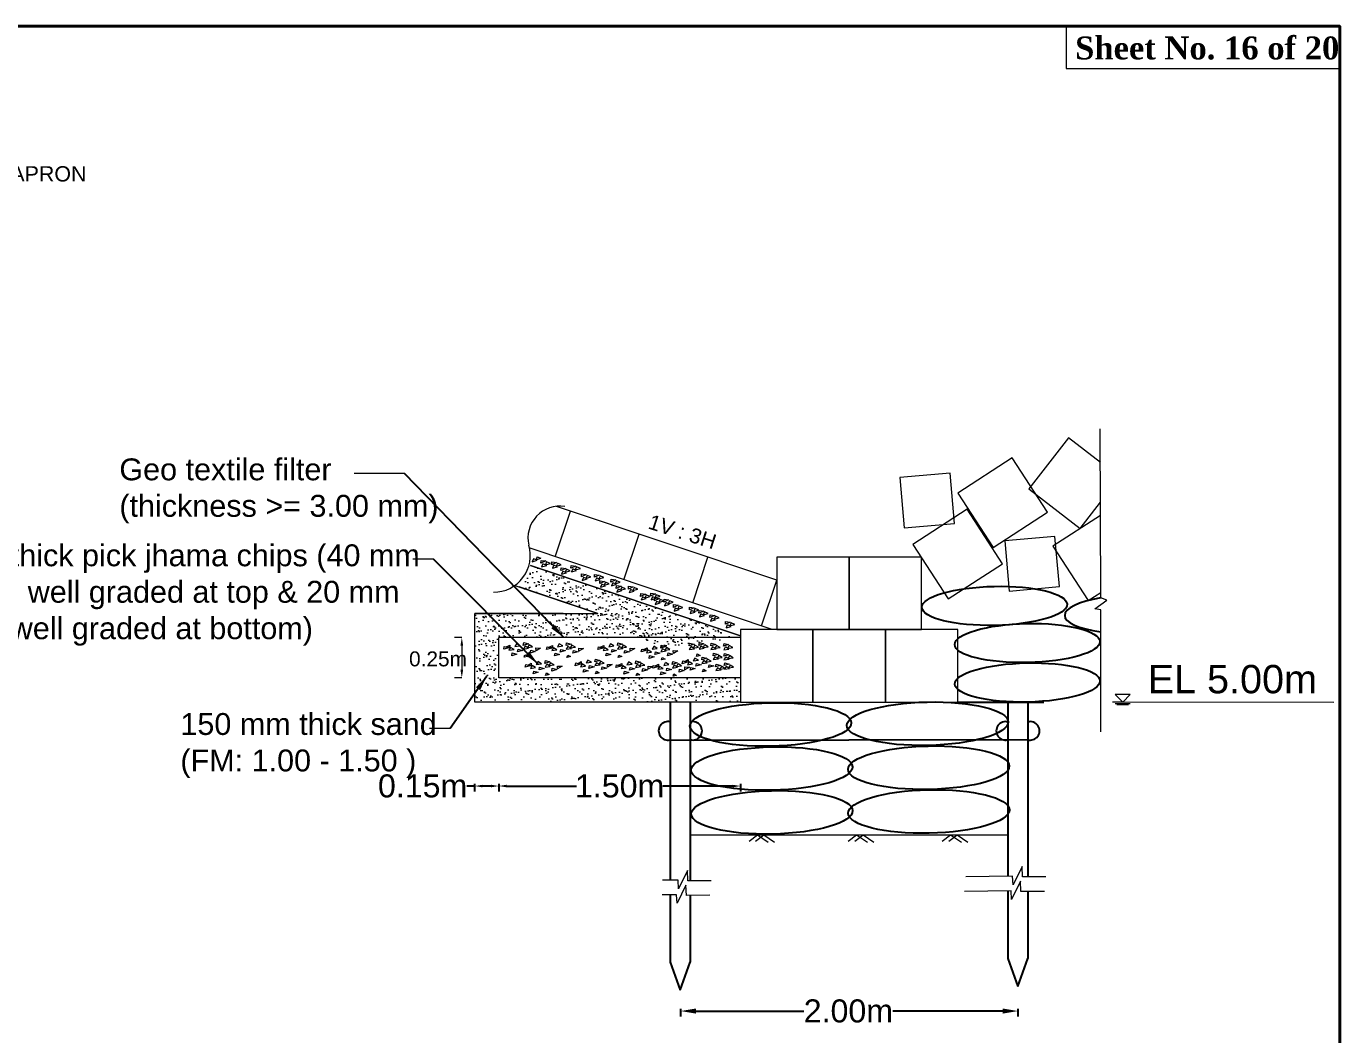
# Model space of a CAD drawing. Header units: inches. Extents: x -8940 to 26362, y -28010 to 990.
# Drawn here: x 4304.3 to 4389.9, y -20270.2 to -20204.5 of the extents above; entities that cross this region are included whole.
import ezdxf

# ---------------------------------------------------------------- set-up
doc = ezdxf.new("R2010")
doc.units = ezdxf.units.IN
doc.header["$MEASUREMENT"] = 0
doc.header["$PDMODE"] = 3
doc.layers.add('LINE', color=7, linetype='Continuous')
doc.styles.add('dim', font='isocp.shx')
doc.styles.get("Standard").update_dxf_attribs({"font": 'arial.ttf'})
doc.dimstyles.get("Standard").update_dxf_attribs({"dimtxt": 0.18, "dimasz": 0.18, "dimexe": 0.18, "dimexo": 0.0625, "dimgap": 0.09, "dimtad": 0, "dimtih": 1, "dimtoh": 1, "dimdec": 4, "dimzin": 0, "dimdsep": 46, "dimtxsty": 'Standard', "dimcen": 0.09, "dimadec": 0, "dimazin": 0, "dimtfac": 1, "dimtdec": 4, "dimtofl": 0, "dimtmove": 0, "dimatfit": 3, "dimfxl": 1, "dimtolj": 1, "dimtzin": 0, "dimarcsym": 0})
doc.dimstyles.new('STANDARD$0', dxfattribs={"dimscale": 0, "dimtxt": 8, "dimasz": 8, "dimexe": 4, "dimexo": 0, "dimgap": 2, "dimtad": 1, "dimdec": 0, "dimzin": 0, "dimdsep": 46, "dimtxsty": 'dim', "dimblk": 'DOTSMALL', "dimcen": 1, "dimclrd": 6, "dimclre": 6, "dimclrt": 256, "dimadec": 0, "dimazin": 0, "dimtfac": 1, "dimtdec": 0, "dimtix": 1, "dimtofl": 0, "dimtmove": 1, "dimatfit": 3, "dimldrblk": 'DOTSMALL', "dimfxl": 6, "dimtolj": 1, "dimtzin": 0, "dimarcsym": 0})

# ---------------------------------------------------------------- blocks, each defined once
blk = doc.blocks.new('*D39')
at = {"layer": 'Defpoints', "color": 0, "linetype": 'ByBlock', "ltscale": 0.5, "transparency": 16777216}
for p in [(4335.144, -20246.939), (4350.891, -20246.939), (4335.144, -20253.989)]:
    blk.add_point(p, dxfattribs=at)
at = {"layer": 'LINE', "color": 0, "lineweight": -2, "ltscale": 0.5, "transparency": 16777216}
for p, q in [((4335.144, -20253.839), (4335.144, -20254.353)), ((4335.644, -20253.989), (4340.197, -20253.989)), ((4350.391, -20253.989), (4345.838, -20253.989)), ((4350.891, -20253.839), (4350.891, -20254.353))]:
    blk.add_line(p, q, dxfattribs=at)
at = {"layer": 'LINE', "color": 0, "linetype": 'ByBlock', "ltscale": 0.5, "transparency": 16777216}
for points in [[(4335.644, -20253.906), (4335.644, -20254.072), (4335.144, -20253.989)], [(4350.391, -20253.906), (4350.391, -20254.072), (4350.891, -20253.989)]]:
    blk.add_solid(points, dxfattribs=at)
at = {"layer": 'LINE', "color": 0, "linetype": 'ByBlock', "lineweight": 20, "ltscale": 0.5, "transparency": 16777216, "insert": (4343.017, -20253.989), "char_height": 1, "attachment_point": 5}
blk.add_mtext('\\A1;{\\H1.5x;1.50m}', dxfattribs=at)
blk = doc.blocks.new('*D40')
at = {"layer": 'Defpoints', "color": 0, "linetype": 'ByBlock', "ltscale": 0.5, "transparency": 16777216}
for p in [(4333.569, -20246.939), (4335.144, -20246.939), (4333.569, -20253.989)]:
    blk.add_point(p, dxfattribs=at)
at = {"layer": 'LINE', "color": 0, "lineweight": -2, "ltscale": 0.5, "transparency": 16777216}
for p, q in [((4333.569, -20253.989), (4333.069, -20253.989)), ((4333.569, -20253.839), (4333.569, -20254.353)), ((4334.644, -20253.989), (4334.069, -20253.989)), ((4335.144, -20253.839), (4335.144, -20254.353))]:
    blk.add_line(p, q, dxfattribs=at)
at = {"layer": 'LINE', "color": 0, "linetype": 'ByBlock', "ltscale": 0.5, "transparency": 16777216}
for points in [[(4334.069, -20253.906), (4334.069, -20254.072), (4333.569, -20253.989)], [(4334.644, -20253.906), (4334.644, -20254.072), (4335.144, -20253.989)]]:
    blk.add_solid(points, dxfattribs=at)
at = {"layer": 'LINE', "color": 0, "linetype": 'ByBlock', "lineweight": 20, "ltscale": 0.5, "transparency": 16777216, "insert": (4330.178, -20253.989), "char_height": 1, "attachment_point": 5}
blk.add_mtext('\\A1;{\\H1.5x;0.15m}', dxfattribs=at)
blk = doc.blocks.new('*D42')
at = {"layer": 'Defpoints', "color": 0, "linetype": 'ByBlock', "ltscale": 0.5, "transparency": 16777216}
for p in [(4346.995, -20264.143), (4368.977, -20264.331), (4368.977, -20268.651)]:
    blk.add_point(p, dxfattribs=at)
at = {"layer": 'LINE', "color": 0, "lineweight": -2, "ltscale": 0.5, "transparency": 16777216}
for p, q in [((4346.995, -20268.501), (4346.995, -20269.015)), ((4347.995, -20268.651), (4355.023, -20268.651)), ((4367.977, -20268.651), (4360.83, -20268.651)), ((4368.977, -20268.501), (4368.977, -20269.015))]:
    blk.add_line(p, q, dxfattribs=at)
at = {"layer": 'LINE', "color": 0, "linetype": 'ByBlock', "ltscale": 0.5, "transparency": 16777216}
for points in [[(4347.995, -20268.484), (4347.995, -20268.818), (4346.995, -20268.651)], [(4367.977, -20268.484), (4367.977, -20268.818), (4368.977, -20268.651)]]:
    blk.add_solid(points, dxfattribs=at)
at = {"layer": 'LINE', "color": 0, "linetype": 'ByBlock', "lineweight": 20, "ltscale": 0.5, "transparency": 16777216, "insert": (4357.927, -20268.651), "char_height": 1.5, "attachment_point": 5}
blk.add_mtext('\\A1;2.00m', dxfattribs=at)

msp = doc.modelspace()

# ---------------------------------------------------------------- hatches: boundary and pattern name
at = {"linetype": 'Continuous', "lineweight": 20, "ltscale": 0.5}
h = msp.add_hatch(dxfattribs=at)
h.set_pattern_fill('AR-SAND', color=0, scale=0.013122, angle=8, style=0)
h.set_pattern_definition([(45.5, (865.4914, -19247.8261), (-0.11016937, 0.6330361), [0, -0.506614176, 0, -0.56660796, 0, -0.54161055]), (15.5, (865.4914, -19247.8261), (0.45321522, 1.01355713), [0, -0.273305016, 0, -0.456619356, 0, -0.17498187]), (335.5, (865.08546, -19247.8832), (1.02757656, 0.146320875), [0, -0.1666494, 0, -0.59993784, 0, -0.78325218]), (325.5, (865.0855, -19247.8832), (0.95147597, 0.42912392), [0, -0.0833247, 0, -0.393292584, 0, -0.44995338])])
h.paths.add_polyline_path([(4332.836787, -20242.77456), (4332.189065, -20238.165777), (4333.868135, -20237.929799), (4334.515857, -20242.538582)], flags=25)
edge = h.paths.add_edge_path()
edge.add_arc((4334.860641, -20239.258319), 2.38092, 312.3113196, 351.49394428)
edge.add_line((4337.215371, -20239.61049), (4350.890519, -20244.203401))
edge.add_line((4350.890519, -20244.203401), (4350.905935, -20244.313089))
edge.add_line((4350.905935, -20244.313089), (4345.86329, -20245.021786))
edge.add_line((4345.86329, -20245.021786), (4343.439581, -20243.772302))
edge.add_line((4343.439581, -20243.772302), (4344.300795, -20243.651266))
edge.add_line((4344.300795, -20243.651266), (4336.463377, -20241.019004))
h = msp.add_hatch(dxfattribs=at)
h.set_pattern_fill('AR-SAND', color=0, scale=0.013122, style=0)
h.set_pattern_definition([(37.5, (3827.87545, -19482.0673), (-0.0209956, 0.64220805), [0, -0.50661418, 0, -0.56660796, 0, -0.54161055]), (7.5, (3827.87545, -19482.0673), (0.58986445, 0.9406179), [0, -0.27330502, 0, -0.45661936, 0, -0.17498187]), (327.5, (3827.4655, -19482.0673), (1.0379402, 0.00188587), [0, -0.1666494, 0, -0.59993784, 0, -0.78325218]), (317.5, (3827.4655, -19482.0673), (1.0019388, 0.2925279), [0, -0.0833247, 0, -0.39329258, 0, -0.44995338])])
h.paths.add_polyline_path([(4342.864161, -20242.739527), (4333.569479, -20242.739527), (4333.569479, -20248.513207), (4350.890519, -20248.513207), (4350.890519, -20246.938567), (4335.144119, -20246.938567), (4335.144119, -20244.314167), (4346.013441, -20244.314167)])

# ---------------------------------------------------------------- linework, layer by layer
at = {"color": 0, "linetype": 'Continuous', "lineweight": 20, "ltscale": 0.5}
for p, q in [((4329.002821, -20233.626476), (4325.708058, -20233.626476)), ((4338.824756, -20239.04363), (4339.822785, -20236.072051)), ((4353.252479, -20240.582525), (4338.909396, -20235.765282)), ((4343.301321, -20240.547121), (4344.29935, -20237.575542)), ((4352.954695, -20243.789287), (4337.120741, -20238.471322)), ((4330.888338, -20239.199274), (4329.535474, -20239.199274)), ((4337.397661, -20239.18063), (4337.317399, -20239.371028)), ((4337.317399, -20239.371028), (4337.64452, -20239.276227)), ((4337.64452, -20239.276227), (4337.40069, -20239.173443)), ((4337.638229, -20239.051619), (4337.557968, -20239.242017)), ((4337.557968, -20239.242017), (4337.885089, -20239.147216)), ((4337.638229, -20239.051619), (4337.885089, -20239.147216)), ((4337.890718, -20239.467418), (4337.901759, -20239.282796)), ((4338.203079, -20239.325074), (4337.890718, -20239.467418)), ((4337.901759, -20239.282796), (4338.203079, -20239.325074)), ((4338.015884, -20239.512742), (4337.935623, -20239.70314)), ((4338.262743, -20239.608339), (4338.018914, -20239.505555)), ((4338.256453, -20239.38373), (4338.176192, -20239.574129)), ((4338.176192, -20239.574129), (4338.503312, -20239.479328)), ((4338.503312, -20239.479328), (4338.259482, -20239.376543)), ((4338.59257, -20239.565894), (4338.60361, -20239.381272)), ((4338.90493, -20239.42355), (4338.59257, -20239.565894)), ((4338.60361, -20239.381272), (4338.90493, -20239.42355)), ((4338.958304, -20239.482206), (4338.878043, -20239.672605)), ((4338.878043, -20239.672605), (4339.205163, -20239.577804)), ((4339.205163, -20239.577804), (4338.961334, -20239.475019)), ((4347.777885, -20242.050612), (4348.775915, -20239.079033)), ((4350.890519, -20244.203401), (4337.215371, -20239.61049)), ((4337.215371, -20239.61049), (4350.890519, -20244.203401)), ((4337.935623, -20239.70314), (4338.262743, -20239.608339)), ((4338.717735, -20239.611217), (4338.637474, -20239.801616)), ((4338.637474, -20239.801616), (4338.964595, -20239.706815)), ((4338.964595, -20239.706815), (4338.720765, -20239.60403)), ((4339.18956, -20239.94573), (4339.2006, -20239.761108)), ((4339.501921, -20239.803386), (4339.18956, -20239.94573)), ((4339.2006, -20239.761108), (4339.501921, -20239.803386)), ((4339.314726, -20239.991053), (4339.234465, -20240.181452)), ((4339.234465, -20240.181452), (4339.561585, -20240.086651)), ((4339.561585, -20240.086651), (4339.317755, -20239.983866)), ((4339.555294, -20239.862042), (4339.475033, -20240.052441)), ((4339.475033, -20240.052441), (4339.802154, -20239.95764)), ((4339.802154, -20239.95764), (4339.558324, -20239.854855)), ((4339.844427, -20239.794075), (4339.855467, -20239.609452)), ((4340.156788, -20239.65173), (4339.844427, -20239.794075)), ((4339.855467, -20239.609452), (4340.156788, -20239.65173)), ((4339.969593, -20239.839398), (4339.889332, -20240.029796)), ((4339.889332, -20240.029796), (4340.216452, -20239.934996)), ((4340.216452, -20239.934996), (4339.972622, -20239.832211)), ((4340.210161, -20239.710387), (4340.1299, -20239.900785)), ((4340.1299, -20239.900785), (4340.457021, -20239.805984)), ((4340.457021, -20239.805984), (4340.213191, -20239.703199)), ((4340.526407, -20240.354089), (4340.537448, -20240.169467)), ((4340.838768, -20240.211744), (4340.526407, -20240.354089)), ((4340.537448, -20240.169467), (4340.838768, -20240.211744)), ((4340.651573, -20240.399412), (4340.571312, -20240.589811)), ((4340.898432, -20240.49501), (4340.654603, -20240.392225)), ((4340.892142, -20240.270401), (4340.81188, -20240.460799)), ((4340.81188, -20240.460799), (4341.139001, -20240.365999)), ((4341.139001, -20240.365999), (4340.895171, -20240.263214)), ((4341.375622, -20240.389124), (4341.386663, -20240.204502)), ((4341.687983, -20240.246779), (4341.375622, -20240.389124)), ((4341.386663, -20240.204502), (4341.687983, -20240.246779)), ((4341.500788, -20240.434447), (4341.420527, -20240.624846)), ((4341.747647, -20240.530045), (4341.503818, -20240.42726)), ((4341.741357, -20240.305436), (4341.661095, -20240.495834)), ((4341.661095, -20240.495834), (4341.988216, -20240.401034)), ((4341.988216, -20240.401034), (4341.744386, -20240.298249)), ((4336.184358, -20240.921876), (4341.596317, -20242.739527)), ((4341.58614, -20242.739527), (4336.463377, -20241.019004)), ((4340.571312, -20240.589811), (4340.898432, -20240.49501)), ((4341.420527, -20240.624846), (4341.747647, -20240.530045)), ((4341.724661, -20240.797183), (4341.735701, -20240.612561)), ((4342.037021, -20240.654839), (4341.724661, -20240.797183)), ((4341.735701, -20240.612561), (4342.037021, -20240.654839)), ((4341.849826, -20240.842507), (4341.769565, -20241.032905)), ((4341.769565, -20241.032905), (4342.096686, -20240.938104)), ((4342.096686, -20240.938104), (4341.852856, -20240.83532)), ((4342.090395, -20240.713495), (4342.010134, -20240.903894)), ((4342.010134, -20240.903894), (4342.337254, -20240.809093)), ((4342.337254, -20240.809093), (4342.093425, -20240.706308)), ((4342.447169, -20240.702265), (4342.458209, -20240.517643)), ((4342.75953, -20240.559921), (4342.447169, -20240.702265)), ((4342.458209, -20240.517643), (4342.75953, -20240.559921)), ((4342.572335, -20240.747589), (4342.492073, -20240.937987)), ((4342.492073, -20240.937987), (4342.819194, -20240.843186)), ((4342.819194, -20240.843186), (4342.575364, -20240.740402)), ((4342.812903, -20240.618577), (4342.732642, -20240.808976)), ((4342.732642, -20240.808976), (4343.059763, -20240.714175)), ((4342.797121, -20241.116825), (4342.808161, -20240.932203)), ((4343.109482, -20240.974481), (4342.797121, -20241.116825)), ((4342.808161, -20240.932203), (4343.109482, -20240.974481)), ((4343.059763, -20240.714175), (4342.815933, -20240.61139)), ((4342.922287, -20241.162149), (4342.842025, -20241.352547)), ((4342.842025, -20241.352547), (4343.169146, -20241.257746)), ((4343.169146, -20241.257746), (4342.925316, -20241.154962)), ((4343.162855, -20241.033137), (4343.082594, -20241.223536)), ((4343.082594, -20241.223536), (4343.409715, -20241.128735)), ((4343.409715, -20241.128735), (4343.165885, -20241.02595)), ((4343.590818, -20241.151024), (4343.601858, -20240.966402)), ((4343.903179, -20241.00868), (4343.590818, -20241.151024)), ((4343.601858, -20240.966402), (4343.903179, -20241.00868)), ((4343.715984, -20241.196347), (4343.635722, -20241.386746)), ((4343.635722, -20241.386746), (4343.962843, -20241.291945)), ((4343.962843, -20241.291945), (4343.719013, -20241.18916)), ((4343.956552, -20241.067336), (4343.876291, -20241.257735)), ((4343.876291, -20241.257735), (4344.203412, -20241.162934)), ((4344.203412, -20241.162934), (4343.959582, -20241.060149)), ((4352.25445, -20243.554104), (4353.252479, -20240.582525)), ((4344.380669, -20241.629629), (4344.391709, -20241.445007)), ((4344.69303, -20241.487285), (4344.380669, -20241.629629)), ((4344.391709, -20241.445007), (4344.69303, -20241.487285)), ((4344.505835, -20241.674953), (4344.425573, -20241.865351)), ((4344.425573, -20241.865351), (4344.752694, -20241.77055)), ((4344.752694, -20241.77055), (4344.508864, -20241.667765)), ((4344.746403, -20241.545941), (4344.666142, -20241.73634)), ((4344.666142, -20241.73634), (4344.993263, -20241.641539)), ((4344.993263, -20241.641539), (4344.749433, -20241.538754)), ((4345.036532, -20241.612412), (4345.047572, -20241.42779)), ((4345.348893, -20241.470068), (4345.036532, -20241.612412)), ((4345.047572, -20241.42779), (4345.348893, -20241.470068)), ((4345.161698, -20241.657735), (4345.081436, -20241.848134)), ((4345.081436, -20241.848134), (4345.408557, -20241.753333)), ((4345.408557, -20241.753333), (4345.164727, -20241.650548)), ((4345.292706, -20241.915984), (4345.303746, -20241.731361)), ((4345.605066, -20241.773639), (4345.292706, -20241.915984)), ((4345.303746, -20241.731361), (4345.605066, -20241.773639)), ((4345.402266, -20241.528724), (4345.322005, -20241.719122)), ((4345.322005, -20241.719122), (4345.649126, -20241.624322)), ((4345.417871, -20241.961307), (4345.33761, -20242.151706)), ((4345.33761, -20242.151706), (4345.664731, -20242.056905)), ((4345.649126, -20241.624322), (4345.405296, -20241.521537)), ((4345.664731, -20242.056905), (4345.420901, -20241.95412)), ((4345.65844, -20241.832296), (4345.578179, -20242.022694)), ((4345.578179, -20242.022694), (4345.905299, -20241.927893)), ((4345.905299, -20241.927893), (4345.66147, -20241.825109)), ((4345.899935, -20242.001183), (4345.910975, -20241.816561)), ((4346.212296, -20241.858839), (4345.899935, -20242.001183)), ((4345.910975, -20241.816561), (4346.212296, -20241.858839)), ((4346.025101, -20242.046507), (4345.94484, -20242.236905)), ((4345.94484, -20242.236905), (4346.27196, -20242.142104)), ((4346.27196, -20242.142104), (4346.02813, -20242.039319)), ((4346.265669, -20241.917495), (4346.185408, -20242.107894)), ((4346.185408, -20242.107894), (4346.512529, -20242.013093)), ((4346.512529, -20242.013093), (4346.268699, -20241.910308)), ((4339.343159, -20242.739527), (4333.569479, -20242.739527)), ((4333.569479, -20248.513207), (4333.569479, -20242.739527)), ((4333.569479, -20248.513207), (4333.569479, -20242.739527)), ((4333.569479, -20242.739527), (4341.596317, -20242.739527)), ((4346.519271, -20242.351383), (4346.530311, -20242.166761)), ((4346.831631, -20242.209039), (4346.519271, -20242.351383)), ((4346.530311, -20242.166761), (4346.831631, -20242.209039)), ((4346.644436, -20242.396707), (4346.564175, -20242.587105)), ((4346.564175, -20242.587105), (4346.891296, -20242.492304)), ((4346.891296, -20242.492304), (4346.647466, -20242.38952)), ((4346.885005, -20242.267695), (4346.804744, -20242.458094)), ((4346.804744, -20242.458094), (4347.131864, -20242.363293)), ((4347.131864, -20242.363293), (4346.888035, -20242.260508)), ((4347.562409, -20242.509524), (4347.573449, -20242.324902)), ((4347.874769, -20242.36718), (4347.562409, -20242.509524)), ((4347.573449, -20242.324902), (4347.874769, -20242.36718)), ((4347.687574, -20242.554847), (4347.607313, -20242.745246)), ((4347.607313, -20242.745246), (4347.934433, -20242.650445)), ((4347.934433, -20242.650445), (4347.690604, -20242.54766)), ((4347.928143, -20242.425836), (4347.847882, -20242.616234)), ((4347.847882, -20242.616234), (4348.175002, -20242.521434)), ((4348.175002, -20242.521434), (4347.931173, -20242.418649)), ((4348.185296, -20242.727926), (4348.196336, -20242.543303)), ((4348.497657, -20242.585581), (4348.185296, -20242.727926)), ((4348.196336, -20242.543303), (4348.497657, -20242.585581)), ((4348.310461, -20242.773249), (4348.2302, -20242.963647)), ((4348.2302, -20242.963647), (4348.557321, -20242.868847)), ((4348.557321, -20242.868847), (4348.313491, -20242.766062)), ((4348.55103, -20242.644238), (4348.470769, -20242.834636)), ((4348.470769, -20242.834636), (4348.79789, -20242.739835)), ((4348.79789, -20242.739835), (4348.55406, -20242.637051)), ((4348.901347, -20243.011537), (4348.912387, -20242.826915)), ((4349.213708, -20242.869193), (4348.901347, -20243.011537)), ((4348.912387, -20242.826915), (4349.213708, -20242.869193)), ((4349.267081, -20242.927849), (4349.18682, -20243.118248)), ((4349.513941, -20243.023447), (4349.270111, -20242.920662)), ((4349.026512, -20243.05686), (4348.946251, -20243.247259)), ((4348.946251, -20243.247259), (4349.273372, -20243.152458)), ((4349.273372, -20243.152458), (4349.029542, -20243.049673)), ((4349.18682, -20243.118248), (4349.513941, -20243.023447)), ((4349.910404, -20243.446087), (4349.921444, -20243.261465)), ((4350.222764, -20243.303743), (4349.910404, -20243.446087)), ((4349.921444, -20243.261465), (4350.222764, -20243.303743)), ((4350.035569, -20243.49141), (4349.955308, -20243.681809)), ((4349.955308, -20243.681809), (4350.282429, -20243.587008)), ((4350.282429, -20243.587008), (4350.038599, -20243.484223)), ((4350.276138, -20243.362399), (4350.195877, -20243.552798)), ((4350.195877, -20243.552798), (4350.522997, -20243.457997)), ((4350.522997, -20243.457997), (4350.279168, -20243.355212)), ((4332.731184, -20244.314167), (4332.253543, -20244.314167)), ((4350.890519, -20244.314167), (4335.144119, -20244.314167)), ((4335.144119, -20246.938567), (4335.144119, -20244.314167)), ((4336.287595, -20244.714551), (4336.181617, -20244.891926)), ((4336.518748, -20244.843575), (4336.291596, -20244.707856)), ((4336.7393, -20244.822528), (4336.775927, -20244.641239)), ((4336.775927, -20244.641239), (4337.068431, -20244.725041)), ((4339.527468, -20244.839832), (4339.564095, -20244.658543)), ((4339.564095, -20244.658543), (4339.856599, -20244.742345)), ((4342.869798, -20244.839832), (4342.906426, -20244.658543)), ((4342.906426, -20244.658543), (4343.19893, -20244.742345)), ((4347.542882, -20244.851415), (4347.579509, -20244.670126)), ((4347.579509, -20244.670126), (4347.872013, -20244.753928)), ((4348.184049, -20244.821381), (4348.220676, -20244.640092)), ((4348.220676, -20244.640092), (4348.51318, -20244.723894)), ((4348.955416, -20244.861432), (4348.992043, -20244.680142)), ((4348.992043, -20244.680142), (4349.284547, -20244.763945)), ((4349.78695, -20244.871448), (4349.823578, -20244.690159)), ((4349.823578, -20244.690159), (4350.116082, -20244.773961)), ((4332.731184, -20244.848888), (4332.731184, -20246.403845)), ((4335.465412, -20245.075532), (4335.502039, -20244.894243)), ((4335.794543, -20244.978045), (4335.465412, -20245.075532)), ((4335.502039, -20244.894243), (4335.794543, -20244.978045)), ((4335.64568, -20244.925289), (4335.854074, -20244.803179)), ((4335.84908, -20244.971574), (4335.64568, -20244.925289)), ((4335.910696, -20244.965892), (4335.804717, -20245.143267)), ((4335.804717, -20245.143267), (4336.141848, -20245.094915)), ((4335.854074, -20244.803179), (4335.84908, -20244.971574)), ((4336.141848, -20245.094915), (4335.914696, -20244.959196)), ((4335.984498, -20245.497621), (4336.021125, -20245.316332)), ((4336.313629, -20245.400134), (4335.984498, -20245.497621)), ((4336.021125, -20245.316332), (4336.313629, -20245.400134)), ((4336.181617, -20244.891926), (4336.518748, -20244.843575)), ((4336.361397, -20245.24628), (4336.398024, -20245.064991)), ((4336.690528, -20245.148793), (4336.361397, -20245.24628)), ((4336.398024, -20245.064991), (4336.690528, -20245.148793)), ((4337.068431, -20244.725041), (4336.7393, -20244.822528)), ((4336.856939, -20244.88483), (4336.750961, -20245.062205)), ((4336.750961, -20245.062205), (4337.088092, -20245.013854)), ((4336.79246, -20245.600737), (4336.842535, -20245.439883)), ((4337.026008, -20245.539139), (4336.79246, -20245.600737)), ((4336.842535, -20245.439883), (4337.026008, -20245.539139)), ((4337.088092, -20245.013854), (4336.86094, -20244.878135)), ((4337.113122, -20244.790555), (4337.007143, -20244.96793)), ((4337.007143, -20244.96793), (4337.344274, -20244.919579)), ((4337.344274, -20244.919579), (4337.117122, -20244.78386)), ((4337.186924, -20245.322284), (4337.223551, -20245.140995)), ((4337.516055, -20245.224797), (4337.186924, -20245.322284)), ((4337.223551, -20245.140995), (4337.516055, -20245.224797)), ((4337.563794, -20244.992196), (4337.867855, -20245.003536)), ((4337.571632, -20245.176982), (4337.563794, -20244.992196)), ((4337.867855, -20245.003536), (4337.571632, -20245.176982)), ((4338.25358, -20245.092836), (4338.290207, -20244.911547)), ((4338.582711, -20244.995349), (4338.25358, -20245.092836)), ((4338.290207, -20244.911547), (4338.582711, -20244.995349)), ((4338.433848, -20244.942593), (4338.642242, -20244.820483)), ((4338.637248, -20244.988878), (4338.433848, -20244.942593)), ((4338.698864, -20244.983196), (4338.592886, -20245.160571)), ((4338.592886, -20245.160571), (4338.930016, -20245.112219)), ((4338.642242, -20244.820483), (4338.637248, -20244.988878)), ((4338.930016, -20245.112219), (4338.702865, -20244.9765)), ((4338.772666, -20245.514925), (4338.809293, -20245.333636)), ((4339.101797, -20245.417438), (4338.772666, -20245.514925)), ((4338.809293, -20245.333636), (4339.101797, -20245.417438)), ((4339.075764, -20244.731855), (4338.969785, -20244.90923)), ((4338.969785, -20244.90923), (4339.306916, -20244.860878)), ((4339.306916, -20244.860878), (4339.079764, -20244.725159)), ((4339.149565, -20245.263584), (4339.186193, -20245.082295)), ((4339.478697, -20245.166097), (4339.149565, -20245.263584)), ((4339.186193, -20245.082295), (4339.478697, -20245.166097)), ((4339.856599, -20244.742345), (4339.527468, -20244.839832)), ((4339.645108, -20244.902134), (4339.539129, -20245.079509)), ((4339.539129, -20245.079509), (4339.87626, -20245.031158)), ((4339.580628, -20245.618041), (4339.630704, -20245.457187)), ((4339.814176, -20245.556443), (4339.580628, -20245.618041)), ((4339.630704, -20245.457187), (4339.814176, -20245.556443)), ((4339.87626, -20245.031158), (4339.649108, -20244.895438)), ((4339.90129, -20244.807859), (4339.795312, -20244.985234)), ((4339.795312, -20244.985234), (4340.132442, -20244.936882)), ((4340.132442, -20244.936882), (4339.905291, -20244.801163)), ((4339.975092, -20245.339588), (4340.011719, -20245.158299)), ((4340.304223, -20245.242101), (4339.975092, -20245.339588)), ((4340.011719, -20245.158299), (4340.304223, -20245.242101)), ((4340.351962, -20245.009499), (4340.656023, -20245.02084)), ((4340.3598, -20245.194285), (4340.351962, -20245.009499)), ((4340.656023, -20245.02084), (4340.3598, -20245.194285)), ((4341.59591, -20245.092836), (4341.632538, -20244.911547)), ((4341.925042, -20244.995349), (4341.59591, -20245.092836)), ((4341.632538, -20244.911547), (4341.925042, -20244.995349)), ((4341.776178, -20244.942593), (4341.984573, -20244.820483)), ((4341.979578, -20244.988878), (4341.776178, -20244.942593)), ((4342.041195, -20244.983196), (4341.935216, -20245.160571)), ((4341.935216, -20245.160571), (4342.272347, -20245.112219)), ((4341.984573, -20244.820483), (4341.979578, -20244.988878)), ((4342.272347, -20245.112219), (4342.045195, -20244.9765)), ((4342.114996, -20245.514925), (4342.151624, -20245.333636)), ((4342.444128, -20245.417438), (4342.114996, -20245.514925)), ((4342.151624, -20245.333636), (4342.444128, -20245.417438)), ((4342.418094, -20244.731855), (4342.312116, -20244.90923)), ((4342.312116, -20244.90923), (4342.649246, -20244.860878)), ((4342.649246, -20244.860878), (4342.422095, -20244.725159)), ((4342.491896, -20245.263584), (4342.528523, -20245.082295)), ((4342.821027, -20245.166097), (4342.491896, -20245.263584)), ((4342.528523, -20245.082295), (4342.821027, -20245.166097)), ((4343.19893, -20244.742345), (4342.869798, -20244.839832)), ((4342.987438, -20244.902134), (4342.88146, -20245.079509)), ((4342.88146, -20245.079509), (4343.21859, -20245.031158)), ((4342.922958, -20245.618041), (4342.973034, -20245.457187)), ((4343.156506, -20245.556443), (4342.922958, -20245.618041)), ((4342.973034, -20245.457187), (4343.156506, -20245.556443)), ((4343.21859, -20245.031158), (4342.991439, -20244.895438)), ((4343.243621, -20244.807859), (4343.137642, -20244.985234)), ((4343.137642, -20244.985234), (4343.474773, -20244.936882)), ((4343.474773, -20244.936882), (4343.247621, -20244.801163)), ((4343.317422, -20245.339588), (4343.35405, -20245.158299)), ((4343.646554, -20245.242101), (4343.317422, -20245.339588)), ((4343.35405, -20245.158299), (4343.646554, -20245.242101)), ((4343.694293, -20245.009499), (4343.998353, -20245.02084)), ((4343.702131, -20245.194285), (4343.694293, -20245.009499)), ((4343.998353, -20245.02084), (4343.702131, -20245.194285)), ((4344.418703, -20245.248591), (4344.455331, -20245.067302)), ((4344.747835, -20245.151104), (4344.418703, -20245.248591)), ((4344.455331, -20245.067302), (4344.747835, -20245.151104)), ((4344.598971, -20245.098348), (4344.807366, -20244.976238)), ((4344.802371, -20245.144633), (4344.598971, -20245.098348)), ((4344.863988, -20245.138951), (4344.758009, -20245.316326)), ((4344.758009, -20245.316326), (4345.09514, -20245.267974)), ((4344.807366, -20244.976238), (4344.802371, -20245.144633)), ((4345.09514, -20245.267974), (4344.867988, -20245.132255)), ((4344.937789, -20245.67068), (4344.974417, -20245.489391)), ((4345.266921, -20245.573193), (4344.937789, -20245.67068)), ((4344.974417, -20245.489391), (4345.266921, -20245.573193)), ((4345.240887, -20244.88761), (4345.134909, -20245.064985)), ((4345.134909, -20245.064985), (4345.472039, -20245.016634)), ((4345.472039, -20245.016634), (4345.244888, -20244.880915)), ((4345.314689, -20245.419339), (4345.351316, -20245.23805)), ((4345.64382, -20245.321852), (4345.314689, -20245.419339)), ((4345.351316, -20245.23805), (4345.64382, -20245.321852)), ((4345.692591, -20244.995587), (4345.729219, -20244.814298)), ((4346.021723, -20244.8981), (4345.692591, -20244.995587)), ((4345.810231, -20245.057889), (4345.704253, -20245.235264)), ((4345.704253, -20245.235264), (4346.041383, -20245.186913)), ((4345.729219, -20244.814298), (4346.021723, -20244.8981)), ((4346.041383, -20245.186913), (4345.814232, -20245.051194)), ((4346.066414, -20244.963614), (4345.960435, -20245.140989)), ((4345.960435, -20245.140989), (4346.297566, -20245.092638)), ((4346.297566, -20245.092638), (4346.070414, -20244.956919)), ((4346.140215, -20245.495343), (4346.176843, -20245.314054)), ((4346.469347, -20245.397856), (4346.140215, -20245.495343)), ((4346.176843, -20245.314054), (4346.469347, -20245.397856)), ((4346.517086, -20245.165255), (4346.821146, -20245.176595)), ((4346.524924, -20245.350041), (4346.517086, -20245.165255)), ((4346.821146, -20245.176595), (4346.524924, -20245.350041)), ((4347.872013, -20244.753928), (4347.542882, -20244.851415)), ((4347.660521, -20244.913717), (4347.554543, -20245.091092)), ((4347.554543, -20245.091092), (4347.891674, -20245.04274)), ((4347.891674, -20245.04274), (4347.664522, -20244.907021)), ((4347.916704, -20244.819442), (4347.810725, -20244.996817)), ((4347.810725, -20244.996817), (4348.147856, -20244.948465)), ((4348.147856, -20244.948465), (4347.920704, -20244.812746)), ((4348.024122, -20245.537897), (4348.074198, -20245.377043)), ((4348.25767, -20245.476298), (4348.024122, -20245.537897)), ((4348.074198, -20245.377043), (4348.25767, -20245.476298)), ((4348.51318, -20244.723894), (4348.184049, -20244.821381)), ((4348.301689, -20244.883683), (4348.19571, -20245.061058)), ((4348.19571, -20245.061058), (4348.532841, -20245.012706)), ((4348.532841, -20245.012706), (4348.305689, -20244.876987)), ((4348.557871, -20244.789408), (4348.451893, -20244.966783)), ((4348.451893, -20244.966783), (4348.789023, -20244.918431)), ((4348.789023, -20244.918431), (4348.561872, -20244.782712)), ((4349.284547, -20244.763945), (4348.955416, -20244.861432)), ((4349.073055, -20244.923733), (4348.967077, -20245.101109)), ((4348.967077, -20245.101109), (4349.304208, -20245.052757)), ((4349.304208, -20245.052757), (4349.077056, -20244.917038)), ((4349.105717, -20245.512166), (4349.142344, -20245.330877)), ((4349.434848, -20245.414679), (4349.105717, -20245.512166)), ((4349.223356, -20245.574468), (4349.117378, -20245.751843)), ((4349.142344, -20245.330877), (4349.434848, -20245.414679)), ((4349.329238, -20244.829458), (4349.223259, -20245.006834)), ((4349.223259, -20245.006834), (4349.56039, -20244.958482)), ((4349.454509, -20245.703491), (4349.227357, -20245.567772)), ((4349.56039, -20244.958482), (4349.333238, -20244.822763)), ((4349.479539, -20245.480193), (4349.37356, -20245.657568)), ((4349.710691, -20245.609216), (4349.483539, -20245.473497)), ((4350.116082, -20244.773961), (4349.78695, -20244.871448)), ((4349.90459, -20244.93375), (4349.798612, -20245.111125)), ((4349.798612, -20245.111125), (4350.135742, -20245.062773)), ((4349.806984, -20245.532199), (4349.843611, -20245.35091)), ((4350.136115, -20245.434712), (4349.806984, -20245.532199)), ((4349.843611, -20245.35091), (4350.136115, -20245.434712)), ((4350.135742, -20245.062773), (4349.908591, -20244.927054)), ((4350.160773, -20244.839475), (4350.054794, -20245.01685)), ((4350.054794, -20245.01685), (4350.391925, -20244.968498)), ((4350.180806, -20245.500226), (4350.074827, -20245.677601)), ((4350.391925, -20244.968498), (4350.164773, -20244.832779)), ((4350.411958, -20245.629249), (4350.184806, -20245.49353)), ((4336.868157, -20246.252353), (4336.904785, -20246.071064)), ((4337.197289, -20246.154866), (4336.868157, -20246.252353)), ((4336.904785, -20246.071064), (4337.197289, -20246.154866)), ((4337.048425, -20246.102109), (4337.25682, -20245.98)), ((4337.251825, -20246.148394), (4337.048425, -20246.102109)), ((4337.313442, -20246.142712), (4337.207463, -20246.320087)), ((4337.207463, -20246.320087), (4337.544594, -20246.271736)), ((4337.25682, -20245.98), (4337.251825, -20246.148394)), ((4337.544594, -20246.271736), (4337.317442, -20246.136017)), ((4337.690341, -20245.891371), (4337.584363, -20246.068747)), ((4337.584363, -20246.068747), (4337.921494, -20246.020395)), ((4337.921494, -20246.020395), (4337.694342, -20245.884676)), ((4337.764143, -20246.423101), (4337.80077, -20246.241812)), ((4338.093274, -20246.325614), (4337.764143, -20246.423101)), ((4337.80077, -20246.241812), (4338.093274, -20246.325614)), ((4338.142046, -20245.999349), (4338.178673, -20245.818059)), ((4338.471177, -20245.901862), (4338.142046, -20245.999349)), ((4338.259685, -20246.06165), (4338.153707, -20246.239026)), ((4338.153707, -20246.239026), (4338.490838, -20246.190674)), ((4338.178673, -20245.818059), (4338.471177, -20245.901862)), ((4338.490838, -20246.190674), (4338.263686, -20246.054955)), ((4338.515868, -20245.967375), (4338.409889, -20246.144751)), ((4338.409889, -20246.144751), (4338.74702, -20246.096399)), ((4338.74702, -20246.096399), (4338.519868, -20245.96068)), ((4338.589669, -20246.499105), (4338.626297, -20246.317816)), ((4338.918801, -20246.401618), (4338.589669, -20246.499105)), ((4338.626297, -20246.317816), (4338.918801, -20246.401618)), ((4338.96654, -20246.169016), (4339.270601, -20246.180356)), ((4338.974378, -20246.353802), (4338.96654, -20246.169016)), ((4339.270601, -20246.180356), (4338.974378, -20246.353802)), ((4340.123893, -20246.148519), (4340.16052, -20245.96723)), ((4340.453024, -20246.051032), (4340.123893, -20246.148519)), ((4340.16052, -20245.96723), (4340.453024, -20246.051032)), ((4340.304161, -20245.998276), (4340.512555, -20245.876166)), ((4340.507561, -20246.044561), (4340.304161, -20245.998276)), ((4340.569177, -20246.038879), (4340.463199, -20246.216254)), ((4340.463199, -20246.216254), (4340.800329, -20246.167902)), ((4340.512555, -20245.876166), (4340.507561, -20246.044561)), ((4340.800329, -20246.167902), (4340.573177, -20246.032183)), ((4340.642979, -20246.570608), (4340.679606, -20246.389319)), ((4340.679606, -20246.389319), (4340.97211, -20246.473121)), ((4340.946077, -20245.787538), (4340.840098, -20245.964913)), ((4340.840098, -20245.964913), (4341.177229, -20245.916561)), ((4341.177229, -20245.916561), (4340.950077, -20245.780842)), ((4341.019878, -20246.319267), (4341.056506, -20246.137978)), ((4341.34901, -20246.22178), (4341.019878, -20246.319267)), ((4341.056506, -20246.137978), (4341.34901, -20246.22178)), ((4341.397781, -20245.895515), (4341.434408, -20245.714226)), ((4341.726912, -20245.798028), (4341.397781, -20245.895515)), ((4341.515421, -20245.957817), (4341.409442, -20246.135192)), ((4341.409442, -20246.135192), (4341.746573, -20246.08684)), ((4341.434408, -20245.714226), (4341.726912, -20245.798028)), ((4341.746573, -20246.08684), (4341.519421, -20245.951121)), ((4341.771603, -20245.863542), (4341.665625, -20246.040917)), ((4341.665625, -20246.040917), (4342.002755, -20245.992565)), ((4342.002755, -20245.992565), (4341.775604, -20245.856846)), ((4341.845405, -20246.395271), (4341.882032, -20246.213982)), ((4342.174536, -20246.297784), (4341.845405, -20246.395271)), ((4341.882032, -20246.213982), (4342.174536, -20246.297784)), ((4342.222275, -20246.065182), (4342.526336, -20246.076523)), ((4342.230113, -20246.249968), (4342.222275, -20246.065182)), ((4342.526336, -20246.076523), (4342.230113, -20246.249968)), ((4342.773518, -20246.269662), (4342.810145, -20246.088373)), ((4343.102649, -20246.172175), (4342.773518, -20246.269662)), ((4342.810145, -20246.088373), (4343.102649, -20246.172175)), ((4342.953786, -20246.119418), (4343.16218, -20245.997308)), ((4343.157186, -20246.165703), (4342.953786, -20246.119418)), ((4343.218802, -20246.160021), (4343.112823, -20246.337396)), ((4343.112823, -20246.337396), (4343.449954, -20246.289044)), ((4343.16218, -20245.997308), (4343.157186, -20246.165703)), ((4343.449954, -20246.289044), (4343.222802, -20246.153325)), ((4343.595701, -20245.90868), (4343.489723, -20246.086056)), ((4343.489723, -20246.086056), (4343.826854, -20246.037704)), ((4343.826854, -20246.037704), (4343.599702, -20245.901985)), ((4343.669503, -20246.44041), (4343.706131, -20246.25912)), ((4343.998635, -20246.342923), (4343.669503, -20246.44041)), ((4343.706131, -20246.25912), (4343.998635, -20246.342923)), ((4344.047406, -20246.016657), (4344.084033, -20245.835368)), ((4344.376537, -20245.91917), (4344.047406, -20246.016657)), ((4344.165046, -20246.078959), (4344.059067, -20246.256335)), ((4344.059067, -20246.256335), (4344.396198, -20246.207983)), ((4344.084033, -20245.835368), (4344.376537, -20245.91917)), ((4344.396198, -20246.207983), (4344.169046, -20246.072264)), ((4344.421228, -20245.984684), (4344.315249, -20246.162059)), ((4344.315249, -20246.162059), (4344.65238, -20246.113708)), ((4344.65238, -20246.113708), (4344.425228, -20245.977989)), ((4344.49503, -20246.516414), (4344.531657, -20246.335124)), ((4344.824161, -20246.418927), (4344.49503, -20246.516414)), ((4344.531657, -20246.335124), (4344.824161, -20246.418927)), ((4344.8719, -20246.186325), (4345.175961, -20246.197665)), ((4344.879738, -20246.371111), (4344.8719, -20246.186325)), ((4345.175961, -20246.197665), (4344.879738, -20246.371111)), ((4345.171252, -20246.312001), (4345.207879, -20246.130712)), ((4345.500383, -20246.214514), (4345.171252, -20246.312001)), ((4345.207879, -20246.130712), (4345.500383, -20246.214514)), ((4345.35152, -20246.161758), (4345.559914, -20246.039648)), ((4345.55492, -20246.208042), (4345.35152, -20246.161758)), ((4345.616536, -20246.20236), (4345.510557, -20246.379736)), ((4345.510557, -20246.379736), (4345.847688, -20246.331384)), ((4345.559914, -20246.039648), (4345.55492, -20246.208042)), ((4345.847688, -20246.331384), (4345.620536, -20246.195665)), ((4345.745751, -20245.773796), (4345.795827, -20245.612942)), ((4345.979299, -20245.712198), (4345.745751, -20245.773796)), ((4345.795827, -20245.612942), (4345.979299, -20245.712198)), ((4345.993435, -20245.95102), (4345.887457, -20246.128395)), ((4345.887457, -20246.128395), (4346.224588, -20246.080043)), ((4346.224588, -20246.080043), (4345.997436, -20245.944324)), ((4346.067237, -20246.482749), (4346.103864, -20246.30146)), ((4346.396368, -20246.385262), (4346.067237, -20246.482749)), ((4346.103864, -20246.30146), (4346.396368, -20246.385262)), ((4346.44514, -20246.058997), (4346.481767, -20245.877708)), ((4346.774271, -20245.96151), (4346.44514, -20246.058997)), ((4346.562779, -20246.121299), (4346.456801, -20246.298674)), ((4346.456801, -20246.298674), (4346.793932, -20246.250322)), ((4346.481767, -20245.877708), (4346.774271, -20245.96151)), ((4346.793932, -20246.250322), (4346.56678, -20246.114603)), ((4346.818962, -20246.027024), (4346.712983, -20246.204399)), ((4346.712983, -20246.204399), (4347.050114, -20246.156047)), ((4347.050114, -20246.156047), (4346.822962, -20246.020328)), ((4346.892764, -20246.558753), (4346.929391, -20246.377464)), ((4346.929391, -20246.377464), (4347.221895, -20246.461266)), ((4347.096313, -20246.015724), (4347.132941, -20245.834435)), ((4347.425445, -20245.918237), (4347.096313, -20246.015724)), ((4347.132941, -20245.834435), (4347.425445, -20245.918237)), ((4347.269634, -20246.228664), (4347.573695, -20246.240004)), ((4347.277472, -20246.41345), (4347.269634, -20246.228664)), ((4347.276581, -20245.865481), (4347.484976, -20245.743371)), ((4347.479981, -20245.911765), (4347.276581, -20245.865481)), ((4347.573695, -20246.240004), (4347.277472, -20246.41345)), ((4347.541598, -20245.906083), (4347.435619, -20246.083459)), ((4347.435619, -20246.083459), (4347.77275, -20246.035107)), ((4347.484976, -20245.743371), (4347.479981, -20245.911765)), ((4347.77275, -20246.035107), (4347.545598, -20245.899388)), ((4347.615399, -20246.437813), (4347.652027, -20246.256524)), ((4347.944531, -20246.340326), (4347.615399, -20246.437813)), ((4347.652027, -20246.256524), (4347.944531, -20246.340326)), ((4347.918497, -20245.654743), (4347.812519, -20245.832118)), ((4347.812519, -20245.832118), (4348.149649, -20245.783766)), ((4348.149649, -20245.783766), (4347.922498, -20245.648047)), ((4347.992299, -20246.186472), (4348.028926, -20246.005183)), ((4348.32143, -20246.088985), (4347.992299, -20246.186472)), ((4348.028926, -20246.005183), (4348.32143, -20246.088985)), ((4348.370201, -20245.76272), (4348.406829, -20245.581431)), ((4348.699333, -20245.665233), (4348.370201, -20245.76272)), ((4348.487841, -20245.825022), (4348.381863, -20246.002397)), ((4348.381863, -20246.002397), (4348.718993, -20245.954045)), ((4348.406829, -20245.581431), (4348.699333, -20245.665233)), ((4348.423361, -20246.540929), (4348.473437, -20246.380075)), ((4348.473437, -20246.380075), (4348.656909, -20246.479331)), ((4348.718993, -20245.954045), (4348.491842, -20245.818326)), ((4348.744024, -20245.730747), (4348.638045, -20245.908122)), ((4348.638045, -20245.908122), (4348.975176, -20245.85977)), ((4348.975176, -20245.85977), (4348.748024, -20245.724051)), ((4348.817825, -20246.262476), (4348.854453, -20246.081187)), ((4349.146957, -20246.164989), (4348.817825, -20246.262476)), ((4348.854453, -20246.081187), (4349.146957, -20246.164989)), ((4349.117378, -20245.751843), (4349.454509, -20245.703491)), ((4349.276016, -20246.222984), (4349.312644, -20246.041695)), ((4349.605148, -20246.125497), (4349.276016, -20246.222984)), ((4349.393656, -20246.285285), (4349.287678, -20246.462661)), ((4349.287678, -20246.462661), (4349.624808, -20246.414309)), ((4349.312644, -20246.041695), (4349.605148, -20246.125497)), ((4349.37356, -20245.657568), (4349.710691, -20245.609216)), ((4349.624808, -20246.414309), (4349.397657, -20246.27859)), ((4349.649839, -20246.19101), (4349.54386, -20246.368386)), ((4349.54386, -20246.368386), (4349.880991, -20246.320034)), ((4349.880991, -20246.320034), (4349.653839, -20246.184315)), ((4349.924623, -20245.594501), (4349.818645, -20245.771876)), ((4349.818645, -20245.771876), (4350.155776, -20245.723524)), ((4349.837017, -20246.142898), (4349.873644, -20245.961609)), ((4350.166148, -20246.045411), (4349.837017, -20246.142898)), ((4349.954656, -20246.2052), (4349.848678, -20246.382575)), ((4349.848678, -20246.382575), (4350.185809, -20246.334223)), ((4349.873644, -20245.961609), (4350.166148, -20246.045411)), ((4350.155776, -20245.723524), (4349.928624, -20245.587805)), ((4350.185809, -20246.334223), (4349.958657, -20246.198504)), ((4350.074827, -20245.677601), (4350.411958, -20245.629249)), ((4350.210839, -20246.110925), (4350.10486, -20246.2883)), ((4350.10486, -20246.2883), (4350.441991, -20246.239948)), ((4350.441991, -20246.239948), (4350.214839, -20246.104229)), ((4350.890519, -20246.938567), (4335.144119, -20246.938567)), ((4337.387243, -20246.674441), (4337.423871, -20246.493152)), ((4337.716375, -20246.576954), (4337.387243, -20246.674441)), ((4337.423871, -20246.493152), (4337.716375, -20246.576954)), ((4338.195205, -20246.777558), (4338.245281, -20246.616704)), ((4338.428753, -20246.715959), (4338.195205, -20246.777558)), ((4338.245281, -20246.616704), (4338.428753, -20246.715959)), ((4340.97211, -20246.473121), (4340.642979, -20246.570608)), ((4341.450941, -20246.673724), (4341.501017, -20246.51287)), ((4341.684489, -20246.612126), (4341.450941, -20246.673724)), ((4341.501017, -20246.51287), (4341.684489, -20246.612126)), ((4343.292604, -20246.69175), (4343.329231, -20246.510461)), ((4343.621735, -20246.594263), (4343.292604, -20246.69175)), ((4343.329231, -20246.510461), (4343.621735, -20246.594263)), ((4344.100566, -20246.794867), (4344.150641, -20246.634012)), ((4344.334114, -20246.733268), (4344.100566, -20246.794867)), ((4344.150641, -20246.634012), (4344.334114, -20246.733268)), ((4345.690338, -20246.73409), (4345.726965, -20246.552801)), ((4346.019469, -20246.636603), (4345.690338, -20246.73409)), ((4345.726965, -20246.552801), (4346.019469, -20246.636603)), ((4346.4983, -20246.837206), (4346.548375, -20246.676352)), ((4346.731848, -20246.775608), (4346.4983, -20246.837206)), ((4346.548375, -20246.676352), (4346.731848, -20246.775608)), ((4347.221895, -20246.461266), (4346.892764, -20246.558753)), ((4348.656909, -20246.479331), (4348.423361, -20246.540929)), ((4350.890519, -20246.938567), (4350.890519, -20248.513207)), ((4350.890519, -20248.513207), (4333.569479, -20248.513207)), ((4350.890519, -20248.513207), (4333.569479, -20248.513207)), ((4365.06313, -20248.513207), (4369.536505, -20248.520916)), ((4389.564542, -20248.542601), (4375.81352, -20248.519947)), ((4331.979715, -20250.245302), (4330.626851, -20250.245302))]:
    msp.add_line(p, q, dxfattribs=at)
at = {"color": 0, "linetype": 'Continuous', "lineweight": -3, "ltscale": 0.5}
for p, q in [((4346.318392, -20248.513207), (4346.318392, -20260.125895)), ((4347.614392, -20248.513207), (4347.614392, -20260.162536)), ((4365.06313, -20248.513207), (4370.673822, -20248.513207)), ((4368.324116, -20248.516035), (4368.324116, -20259.868511)), ((4369.620116, -20248.516035), (4369.620116, -20259.906976)), ((4346.318392, -20251.002672), (4369.592518, -20250.966362)), ((4368.324116, -20260.820165), (4368.324116, -20265.233087)), ((4369.620116, -20260.85949), (4369.620116, -20265.233087)), ((4346.318392, -20261.077549), (4346.318392, -20265.458711)), ((4347.614392, -20261.115049), (4347.614392, -20265.458711)), ((4368.324116, -20265.233087), (4368.972116, -20267.055972)), ((4368.972116, -20267.055972), (4369.620116, -20265.233087)), ((4346.318392, -20265.458711), (4346.966392, -20267.281596)), ((4346.966392, -20267.281596), (4347.614392, -20265.458711))]:
    msp.add_line(p, q, dxfattribs=at)
at = {"color": 0, "linetype": 'ByBlock', "lineweight": 20, "ltscale": 0.5}
msp.add_line((4375.802678, -20248.519947), (4375.133482, -20248.519947), dxfattribs=at)
at = {"linetype": 'ByBlock', "lineweight": 20, "ltscale": 0.5}
msp.add_line((4347.614392, -20257.176773), (4368.324116, -20257.176773), dxfattribs=at)
at = {"color": 0, "linetype": 'Continuous', "lineweight": 20, "ltscale": 0.5}
for points in [[(4353.252479, -20243.789287), (4357.976399, -20243.789287), (4357.976399, -20239.065367), (4353.252479, -20239.065367), (4353.252479, -20243.789287)], [(4350.890519, -20248.513207), (4355.614439, -20248.513207), (4355.614439, -20243.789287), (4350.890519, -20243.789287), (4350.890519, -20248.513207)], [(4355.61529, -20248.513207), (4360.33921, -20248.513207), (4360.33921, -20243.789287), (4355.61529, -20243.789287), (4355.61529, -20248.513207)], [(4360.33921, -20248.513207), (4365.06313, -20248.513207), (4365.06313, -20243.789287), (4360.33921, -20243.789287), (4360.33921, -20248.513207)]]:
    msp.add_lwpolyline(points, dxfattribs=at)
at = {"linetype": 'ByBlock', "lineweight": 20, "ltscale": 0.5}
for points in [[(4351.46106, -20257.572625), (4352.002647, -20257.176773), (4352.704713, -20257.652811)], [(4351.877965, -20257.572625), (4352.419552, -20257.176773), (4353.121618, -20257.652811)], [(4357.922903, -20257.572625), (4358.46449, -20257.176773), (4359.166557, -20257.652811)], [(4358.339808, -20257.572625), (4358.881396, -20257.176773), (4359.583462, -20257.652811)], [(4364.048575, -20257.572625), (4364.590162, -20257.176773), (4365.292228, -20257.652811)], [(4364.46548, -20257.572625), (4365.007067, -20257.176773), (4365.709133, -20257.652811)]]:
    msp.add_lwpolyline(points, dxfattribs=at)
at = {"color": 0, "linetype": 'Continuous', "lineweight": 20, "ltscale": 0.5}
for centre, radius, start, end in [((4339.115897, -20237.827155), 2.072188, 80.83988297, 193.08421785), ((4334.815106, -20238.974075), 2.38092, 269.52898114, 16.5400321)]:
    msp.add_arc(centre, radius, start, end, dxfattribs=at)
at = {"color": 0, "linetype": 'Continuous', "lineweight": -3, "ltscale": 0.5}
for centre, start, end in [((4346.160776, -20250.390469), 74.82841692, 283.69207692), ((4347.784391, -20250.390469), 253.60409939, 105.17158308), ((4368.1665, -20250.393297), 74.82841692, 283.69207692), ((4369.777732, -20250.393297), 253.60409939, 105.17158308)]:
    msp.add_arc(centre, 0.602253, start, end, dxfattribs=at)
for centre, major_axis in [((4367.449989, -20242.249418), (4.730117, 0.100774)), ((4369.585616, -20244.672525), (4.730117, 0.100774)), ((4369.593024, -20247.241555), (4.730117, 0.100774)), ((4352.858409, -20249.981589), (5.255685, 0.111971)), ((4363.082787, -20249.926154), (5.255685, 0.111971)), ((4352.935492, -20252.850424), (5.255685, 0.111971)), ((4363.15987, -20252.794989), (5.255685, 0.111971)), ((4352.943724, -20255.704902), (5.255685, 0.111971)), ((4363.168102, -20255.649466), (5.255685, 0.111971))]:
    msp.add_ellipse(centre, major_axis=major_axis, ratio=0.268841611)
msp.add_ellipse((4376.754174, -20242.781517), major_axis=(4.730117, 0.100774), ratio=0.268841611, start_param=2.088616865, end_param=4.182999788)
at = {"color": 0, "linetype": 'Continuous', "lineweight": 20, "ltscale": 0.5}
msp.add_solid([(4332.642064, -20244.848888), (4332.820304, -20244.848888), (4332.731184, -20244.314167)], dxfattribs=at)
at = {"layer": 'LINE', "color": 0, "linetype": 'ByBlock', "lineweight": 20, "ltscale": 0.5}
for p, q in [((4332.731184, -20246.938567), (4332.253543, -20246.938567)), ((4375.802678, -20248.519947), (4375.316678, -20248.033947)), ((4376.288678, -20248.033947), (4375.316678, -20248.033947)), ((4375.802678, -20248.519947), (4376.288678, -20248.033947)), ((4375.316678, -20248.600947), (4376.288678, -20248.600947)), ((4375.413878, -20248.681947), (4376.191478, -20248.681947))]:
    msp.add_line(p, q, dxfattribs=at)
at = {"layer": 'LINE', "color": 7, "lineweight": 40, "ltscale": 0.5}
msp.add_lwpolyline([(4217.344166, -20326.539728), (4217.344166, -20204.482869), (4389.949826, -20204.482869), (4389.949826, -20326.539728), (4217.344166, -20326.539728)], close=True, dxfattribs=at)
at = {"layer": 'LINE', "color": 7, "lineweight": 13, "ltscale": 0.5}
msp.add_lwpolyline([(4389.949826, -20204.482869), (4372.1233, -20204.482869), (4372.1233, -20207.226081), (4389.949826, -20207.226081)], close=True, dxfattribs=at)
at = {"layer": 'LINE', "color": 7, "lineweight": 20, "ltscale": 0.5}
for points in [[(4374.387639, -20250.447066), (4374.389078, -20242.502463), (4373.984294, -20242.450298), (4374.761505, -20241.886313), (4374.389291, -20241.727876), (4374.342567, -20230.704308)], [(4370.796807, -20259.901829), (4369.267165, -20259.90852), (4369.24311, -20259.232936), (4368.660719, -20260.42285), (4368.632925, -20259.864308), (4365.581529, -20259.905843)], [(4348.988639, -20260.156524), (4347.458997, -20260.163215), (4347.434942, -20259.487631), (4346.852551, -20260.677545), (4346.824757, -20260.119003), (4345.812026, -20260.132788)], [(4348.895588, -20261.109445), (4347.365946, -20261.116136), (4347.341891, -20260.440552), (4346.7595, -20261.630466), (4346.731706, -20261.071923), (4345.793087, -20261.0847)], [(4370.703756, -20260.85475), (4369.174114, -20260.861441), (4369.15006, -20260.185856), (4368.567668, -20261.375771), (4368.539874, -20260.817228), (4365.488479, -20260.858763)]]:
    msp.add_lwpolyline(points, dxfattribs=at)
at = {"layer": 'LINE', "color": 0, "linetype": 'ByBlock', "lineweight": 20, "ltscale": 0.5}
for points in [[(4374.351882, -20232.902074), (4372.273962, -20231.294005), (4369.690011, -20234.632944), (4373.02895, -20237.216895)], [(4367.35464, -20238.449944), (4370.897589, -20236.15368), (4368.601324, -20232.610732), (4365.058376, -20234.906996), (4367.35464, -20238.449944)], [(4361.572431, -20237.166112), (4364.843209, -20236.874187), (4364.551284, -20233.603408), (4361.280505, -20233.895334), (4361.572431, -20237.166112)], [(4364.419911, -20241.79686), (4367.962859, -20239.500596), (4365.666595, -20235.957647), (4362.123647, -20238.253912), (4364.419911, -20241.79686)], [(4373.02895, -20237.216895), (4374.362865, -20235.493232)], [(4374.366496, -20236.350001), (4371.257475, -20238.365027), (4373.55374, -20241.907976)], [(4368.409675, -20241.283984), (4371.680454, -20240.992058), (4371.388529, -20237.72128), (4368.11775, -20238.013205), (4368.409675, -20241.283984)], [(4357.977842, -20243.789287), (4362.701762, -20243.789287), (4362.701762, -20239.065367), (4357.977842, -20239.065367), (4357.977842, -20243.789287)], [(4373.55374, -20241.907976), (4374.387763, -20241.367426)]]:
    msp.add_lwpolyline(points, dxfattribs=at)
msp.add_solid([(4332.642064, -20246.403845), (4332.820304, -20246.403845), (4332.731184, -20246.938567)], dxfattribs=at)

# ---------------------------------------------------------------- texts
at = {"color": 0, "linetype": 'Continuous', "lineweight": 20, "ltscale": 0.5}
for s, insert, char_height, width, attachment_point in [('LAUNCHING APRON', (4301.489372, -20213.598323), 0.99805402, 42.08313714, 2), ('EL 5.00m ', (4377.428131, -20246.098273), 1.8470527, 32.15484583, 1)]:
    msp.add_mtext(s, dxfattribs=dict(at, insert=insert, char_height=char_height, width=width, attachment_point=attachment_point))
at = {"color": 0, "linetype": 'Continuous', "lineweight": 20, "ltscale": 0.5, "char_height": 1.425195, "attachment_point": 1}
for s, insert in [('Geo textile filter \\P(thickness >= 3.00 mm)', (4310.411164, -20232.641816)), ('250 mm thick pick jhama chips (40 mm\\Pto 20 mm well graded at top & 20 mm \\Pto 5 mm well graded at bottom) ', (4295.589073, -20238.241954)), ('150 mm thick sand \\P(FM: 1.00 - 1.50 )', (4314.388508, -20249.234014))]:
    msp.add_mtext(s, dxfattribs=dict(at, insert=insert))
at = {"color": 0, "linetype": 'Continuous', "lineweight": 20, "ltscale": 0.5, "insert": (4345.104393, -20236.264262), "char_height": 0.972, "width": 7.53604698, "attachment_point": 1, "rotation": 342.18661165}
msp.add_mtext('1V : 3H', dxfattribs=at)
at = {"layer": 'LINE', "color": 7, "lineweight": 13, "ltscale": 0.5, "insert": (4372.703689, -20205.149022), "char_height": 1.49253609, "width": 18.45104248, "attachment_point": 1}
msp.add_mtext('{\\fTimes New Roman|b1|i0|c0|p18;Sheet No. 16 of 20}', dxfattribs=at)
at = {"layer": 'LINE', "color": 0, "linetype": 'ByBlock', "lineweight": 20, "ltscale": 0.5, "insert": (4331.179707, -20245.710343), "char_height": 0.972, "attachment_point": 5}
msp.add_mtext('\\A1;0.25m', dxfattribs=at)

# ---------------------------------------------------------------- dimensions: what is measured, and where the dimension line sits
at = {"layer": 'LINE', "color": 0, "linetype": 'ByBlock', "lineweight": 20, "ltscale": 0.5}
for base, p1, p2, text, picture, middle in [((4333.569479, -20253.98916), (4335.144119, -20246.938567), (4333.569479, -20246.938567), '{\\H1.5x;0.15m}', '*D40', (4330.17849, -20253.98916)), ((4335.144119, -20253.98916), (4350.890519, -20246.938567), (4335.144119, -20246.938567), '{\\H1.5x;1.50m}', '*D39', (4343.017319, -20253.98916))]:
    dim = msp.add_linear_dim(base=base, p1=p1, p2=p2, text=text, dimstyle='STANDARD$0', override={"dimscale": 1, "dimtxt": 1, "dimasz": 0.5, "dimexe": 0.364, "dimexo": 0.219, "dimgap": 0.09, "dimtad": 0, "dimdec": 2, "dimpost": 'm', "dimtxsty": 'Standard', "dimcen": 0.09, "dimclrd": 0, "dimclre": 0, "dimclrt": 0, "dimtix": 0, "dimtmove": 0, "dimfxl": 0.15, "dimfxlon": 1}, dxfattribs=at)
    dim.commit()
    dim.dimension.update_dxf_attribs({"geometry": picture, "text_midpoint": middle})
dim = msp.add_linear_dim(base=(4368.977451, -20268.651142), p1=(4346.994511, -20264.143455), p2=(4368.977451, -20264.330712), text='2.00m', dimstyle='STANDARD$0', override={"dimscale": 1, "dimtxt": 1.5, "dimasz": 1, "dimexe": 0.364, "dimexo": 0.219, "dimgap": 0.09, "dimtad": 0, "dimlfac": 1000, "dimtxsty": 'Standard', "dimcen": 0.09, "dimclrd": 0, "dimclre": 0, "dimclrt": 0, "dimtix": 0, "dimtmove": 0, "dimfxl": 0.15, "dimfxlon": 1}, dxfattribs=at)
dim.commit()
dim.dimension.update_dxf_attribs({"geometry": '*D42', "text_midpoint": (4357.926709, -20268.651142), "dimtype": 160})

# ---------------------------------------------------------------- leaders
at = {"color": 0, "linetype": 'Continuous', "lineweight": 20, "ltscale": 0.5}
for points in [[(4339.377158, -20244.314167), (4329.002821, -20233.626476)], [(4337.709493, -20246.054461), (4330.888338, -20239.199274)], [(4334.358828, -20246.826807), (4331.979715, -20250.245302)]]:
    msp.add_leader(points, dimstyle='Standard', override={"dimtxt": 850, "dimasz": 1, "dimdec": 2, "dimlfac": 0.001, "dimpost": 'm', "dimfxl": 0.15, "dimfxlon": 1}, dxfattribs=at)

doc.saveas('drawing.dxf')
